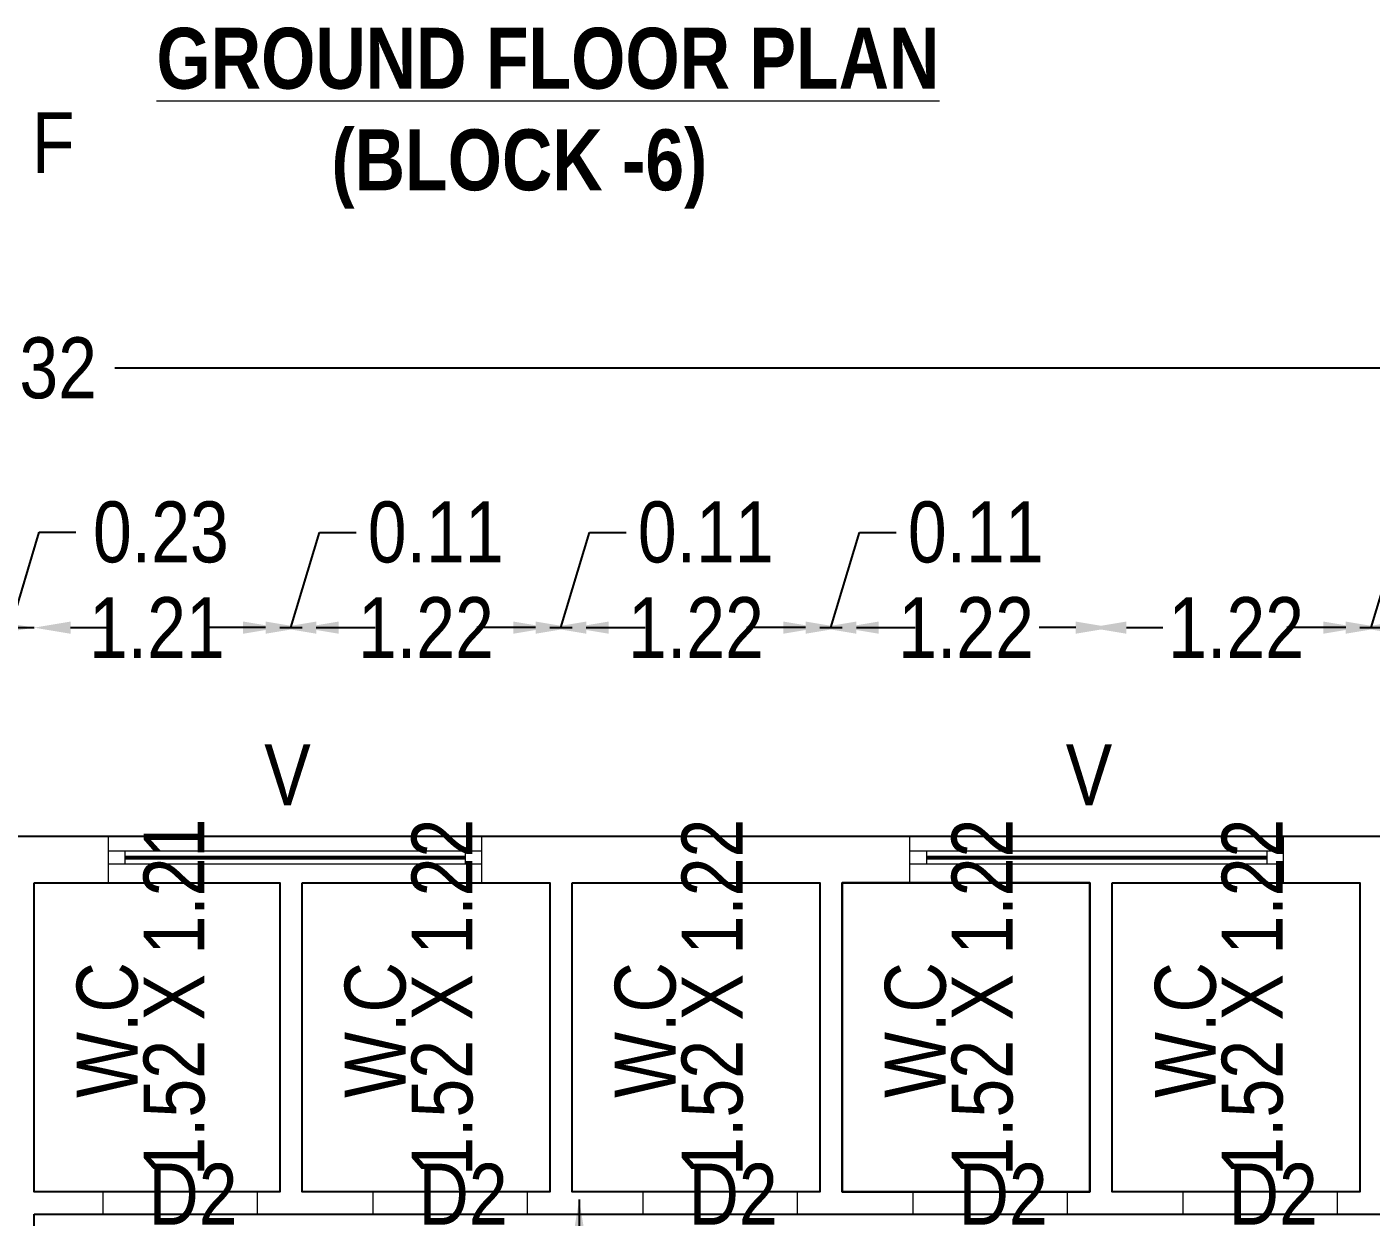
# Model space of a CAD drawing. Header units: metres. Extents: x 3750 to 6203, y 1588 to 3614.
# Drawn here: x 3809.99 to 3816.61, y 1648.98 to 1654.84 of the extents above; entities that cross this region are included whole.
import ezdxf

# ---------------------------------------------------------------- set-up
doc = ezdxf.new("R2010")
doc.units = ezdxf.units.M
for name, color, linetype in [('BLK_1_FLR_0_WATER_CLOSET', 1, 'Continuous'), ('BLK_2_FLR_0_WATER_CLOSET', 1, 'Continuous'), ('BLK_3_FLR_0_WATER_CLOSET', 1, 'Continuous'), ('BLK_5_FLR_0_BATH', 1, 'Continuous'), ('BLK_5_FLR_0_CARPET_AREA', 13, 'Continuous'), ('BLK_5_FLR_0_WATER_CLOSET', 1, 'Continuous'), ('BLK_6_FLR_0_WATER_CLOSET', 2, 'Continuous'), ('BLK_7_FLR_0_WATER_CLOSET', 233, 'Continuous')]:
    doc.layers.add(name, color=color, linetype=linetype)
doc.layers.add('BLK_5_FLR_0_ROOF_AREA', color=54, linetype='Continuous', plot=False)
doc.styles.add('Arial-Bold', font='times.ttf')
doc.styles.add('style2', font='swisscb.ttf')
doc.styles.add('style2a', font='swissc.ttf')
doc.dimstyles.get("Standard").update_dxf_attribs({"dimtxt": 0.3, "dimasz": 0.18, "dimexe": 0.18, "dimexo": 0.0625, "dimgap": 0.09, "dimtad": 0, "dimzin": 0, "dimdsep": 46, "dimtxsty": 'style2a', "dimcen": 0.09, "dimse1": 1, "dimse2": 1, "dimadec": 0, "dimazin": 0, "dimtfac": 1, "dimtofl": 0, "dimtmove": 0, "dimatfit": 3, "dimfxl": 0, "dimtolj": 1, "dimtzin": 0, "dimarcsym": 0})
doc.dimstyles.new('STY', dxfattribs={"dimscale": 0.9, "dimtxt": 0.23, "dimasz": 0.18, "dimexe": 0.15, "dimexo": 0.6, "dimgap": 0.1, "dimtad": 1, "dimtih": 1, "dimtoh": 1, "dimzin": 0, "dimdsep": 46, "dimtxsty": 'Arial-Bold', "dimblk": 'CLOSEDBLANK', "dimcen": 0.09375, "dimdle": 0.1, "dimse1": 1, "dimse2": 1, "dimadec": 0, "dimazin": 0, "dimtfac": 1, "dimtmove": 2, "dimatfit": 2, "dimfxl": 0, "dimtolj": 1, "dimtzin": 0, "dimarcsym": 0})

# ---------------------------------------------------------------- blocks, each defined once
blk = doc.blocks.new('*D250')
at = {"color": 0, "lineweight": -2, "ltscale": 10}
for p, q in [((3809.9148, 1651.8806), (3810.0555, 1652.3498)), ((3810.0555, 1652.3498), (3810.2355, 1652.3498)), ((3809.6198, 1651.8806), (3809.4398, 1651.8806)), ((3809.7998, 1651.8806), (3810.0298, 1651.8806)), ((3810.2098, 1651.8806), (3810.3898, 1651.8806))]:
    blk.add_line(p, q, dxfattribs=at)
at = {"color": 0, "ltscale": 10}
for points in [[(3809.6198, 1651.9106), (3809.6198, 1651.8506), (3809.7998, 1651.8806)], [(3810.2098, 1651.9106), (3810.2098, 1651.8506), (3810.0298, 1651.8806)]]:
    blk.add_solid(points, dxfattribs=at)
at = {"layer": 'Defpoints', "color": 0, "ltscale": 10}
for p in [(3810.0298, 1651.8806), (3809.7998, 1650.6239), (3810.0298, 1650.6239)]:
    blk.add_point(p, dxfattribs=at)
at = {"color": 0, "lineweight": 18, "ltscale": 10, "insert": (3810.6546, 1652.3498), "char_height": 0.3, "attachment_point": 5, "style": 'style2a'}
blk.add_mtext('\\A1;0.23', dxfattribs=at)
blk = doc.blocks.new('*D251')
at = {"color": 0, "lineweight": -2, "ltscale": 10}
for p, q in [((3809.8498, 1651.8806), (3809.6698, 1651.8806)), ((3811.4198, 1651.8806), (3811.5998, 1651.8806))]:
    blk.add_line(p, q, dxfattribs=at)
at = {"color": 0, "ltscale": 10}
for points in [[(3809.8498, 1651.9106), (3809.8498, 1651.8506), (3810.0298, 1651.8806)], [(3811.4198, 1651.9106), (3811.4198, 1651.8506), (3811.2398, 1651.8806)]]:
    blk.add_solid(points, dxfattribs=at)
at = {"layer": 'Defpoints', "color": 0, "ltscale": 10}
for p in [(3811.2398, 1651.8806), (3810.0298, 1650.6239), (3811.2398, 1650.6239)]:
    blk.add_point(p, dxfattribs=at)
at = {"color": 0, "lineweight": 18, "ltscale": 10, "insert": (3810.6348, 1651.8806), "char_height": 0.3, "attachment_point": 5, "style": 'style2a'}
blk.add_mtext('\\A1;1.21', dxfattribs=at)
blk = doc.blocks.new('*D252')
at = {"color": 0, "lineweight": -2, "ltscale": 10}
for p, q in [((3811.2948, 1651.8806), (3811.4355, 1652.3496)), ((3811.4355, 1652.3496), (3811.6155, 1652.3496)), ((3811.0598, 1651.8806), (3810.8798, 1651.8806)), ((3811.2398, 1651.8806), (3811.3498, 1651.8806)), ((3811.5298, 1651.8806), (3811.7098, 1651.8806))]:
    blk.add_line(p, q, dxfattribs=at)
at = {"color": 0, "ltscale": 10}
for points in [[(3811.0598, 1651.9106), (3811.0598, 1651.8506), (3811.2398, 1651.8806)], [(3811.5298, 1651.9106), (3811.5298, 1651.8506), (3811.3498, 1651.8806)]]:
    blk.add_solid(points, dxfattribs=at)
at = {"layer": 'Defpoints', "color": 0, "ltscale": 10}
for p in [(3811.3498, 1651.8806), (3811.2398, 1650.6239), (3811.3498, 1650.6239)]:
    blk.add_point(p, dxfattribs=at)
at = {"color": 0, "lineweight": 18, "ltscale": 10, "insert": (3812.0079, 1652.3496), "char_height": 0.3, "attachment_point": 5, "style": 'style2a'}
blk.add_mtext('\\A1;0.11', dxfattribs=at)
blk = doc.blocks.new('*D253')
at = {"color": 0, "lineweight": -2, "ltscale": 10}
for p, q in [((3811.1698, 1651.8806), (3810.9898, 1651.8806)), ((3812.7498, 1651.8806), (3812.9298, 1651.8806))]:
    blk.add_line(p, q, dxfattribs=at)
at = {"color": 0, "ltscale": 10}
for points in [[(3811.1698, 1651.9106), (3811.1698, 1651.8506), (3811.3498, 1651.8806)], [(3812.7498, 1651.9106), (3812.7498, 1651.8506), (3812.5698, 1651.8806)]]:
    blk.add_solid(points, dxfattribs=at)
at = {"layer": 'Defpoints', "color": 0, "ltscale": 10}
for p in [(3812.5698, 1651.8806), (3811.3498, 1650.6239), (3812.5698, 1650.6239)]:
    blk.add_point(p, dxfattribs=at)
at = {"color": 0, "lineweight": 18, "ltscale": 10, "insert": (3811.9598, 1651.8806), "char_height": 0.3, "attachment_point": 5, "style": 'style2a'}
blk.add_mtext('\\A1;1.22', dxfattribs=at)
blk = doc.blocks.new('*D254')
at = {"color": 0, "lineweight": -2, "ltscale": 10}
for p, q in [((3812.6248, 1651.8806), (3812.7655, 1652.3496)), ((3812.7655, 1652.3496), (3812.9455, 1652.3496)), ((3812.3898, 1651.8806), (3812.2098, 1651.8806)), ((3812.5698, 1651.8806), (3812.6798, 1651.8806)), ((3812.8598, 1651.8806), (3813.0398, 1651.8806))]:
    blk.add_line(p, q, dxfattribs=at)
at = {"color": 0, "ltscale": 10}
for points in [[(3812.3898, 1651.9106), (3812.3898, 1651.8506), (3812.5698, 1651.8806)], [(3812.8598, 1651.9106), (3812.8598, 1651.8506), (3812.6798, 1651.8806)]]:
    blk.add_solid(points, dxfattribs=at)
at = {"layer": 'Defpoints', "color": 0, "ltscale": 10}
for p in [(3812.6798, 1651.8806), (3812.5698, 1650.6239), (3812.6798, 1650.6239)]:
    blk.add_point(p, dxfattribs=at)
at = {"color": 0, "lineweight": 18, "ltscale": 10, "insert": (3813.3379, 1652.3496), "char_height": 0.3, "attachment_point": 5, "style": 'style2a'}
blk.add_mtext('\\A1;0.11', dxfattribs=at)
blk = doc.blocks.new('*D255')
at = {"color": 0, "lineweight": -2, "ltscale": 10}
for p, q in [((3812.4998, 1651.8806), (3812.3198, 1651.8806)), ((3814.0798, 1651.8806), (3814.2598, 1651.8806))]:
    blk.add_line(p, q, dxfattribs=at)
at = {"color": 0, "ltscale": 10}
for points in [[(3812.4998, 1651.9106), (3812.4998, 1651.8506), (3812.6798, 1651.8806)], [(3814.0798, 1651.9106), (3814.0798, 1651.8506), (3813.8998, 1651.8806)]]:
    blk.add_solid(points, dxfattribs=at)
at = {"layer": 'Defpoints', "color": 0, "ltscale": 10}
for p in [(3813.8998, 1651.8806), (3812.6798, 1650.6239), (3813.8998, 1650.6239)]:
    blk.add_point(p, dxfattribs=at)
at = {"color": 0, "lineweight": 18, "ltscale": 10, "insert": (3813.2898, 1651.8806), "char_height": 0.3, "attachment_point": 5, "style": 'style2a'}
blk.add_mtext('\\A1;1.22', dxfattribs=at)
blk = doc.blocks.new('*D256')
at = {"color": 0, "lineweight": -2, "ltscale": 10}
for p, q in [((3813.9548, 1651.8806), (3814.0955, 1652.3496)), ((3814.0955, 1652.3496), (3814.2755, 1652.3496)), ((3813.7198, 1651.8806), (3813.5398, 1651.8806)), ((3813.8998, 1651.8806), (3814.0098, 1651.8806)), ((3814.1898, 1651.8806), (3814.3698, 1651.8806))]:
    blk.add_line(p, q, dxfattribs=at)
at = {"color": 0, "ltscale": 10}
for points in [[(3813.7198, 1651.9106), (3813.7198, 1651.8506), (3813.8998, 1651.8806)], [(3814.1898, 1651.9106), (3814.1898, 1651.8506), (3814.0098, 1651.8806)]]:
    blk.add_solid(points, dxfattribs=at)
at = {"layer": 'Defpoints', "color": 0, "ltscale": 10}
for p in [(3814.0098, 1651.8806), (3813.8998, 1650.6239), (3814.0098, 1650.6239)]:
    blk.add_point(p, dxfattribs=at)
at = {"color": 0, "lineweight": 18, "ltscale": 10, "insert": (3814.6679, 1652.3496), "char_height": 0.3, "attachment_point": 5, "style": 'style2a'}
blk.add_mtext('\\A1;0.11', dxfattribs=at)
blk = doc.blocks.new('*D257')
at = {"color": 0, "lineweight": -2, "ltscale": 10}
for p, q in [((3813.8298, 1651.8806), (3813.6498, 1651.8806)), ((3815.4098, 1651.8806), (3815.5898, 1651.8806))]:
    blk.add_line(p, q, dxfattribs=at)
at = {"color": 0, "ltscale": 10}
for points in [[(3813.8298, 1651.9106), (3813.8298, 1651.8506), (3814.0098, 1651.8806)], [(3815.4098, 1651.9106), (3815.4098, 1651.8506), (3815.2298, 1651.8806)]]:
    blk.add_solid(points, dxfattribs=at)
at = {"layer": 'Defpoints', "color": 0, "ltscale": 10}
for p in [(3815.2298, 1651.8806), (3814.0098, 1650.6239), (3815.2298, 1650.6239)]:
    blk.add_point(p, dxfattribs=at)
at = {"color": 0, "lineweight": 18, "ltscale": 10, "insert": (3814.6198, 1651.8806), "char_height": 0.3, "attachment_point": 5, "style": 'style2a'}
blk.add_mtext('\\A1;1.22', dxfattribs=at)
blk = doc.blocks.new('*D258')
at = {"color": 0, "lineweight": -2, "ltscale": 10}
for p, q in [((3815.1598, 1651.8806), (3814.9798, 1651.8806)), ((3816.7398, 1651.8806), (3816.9198, 1651.8806))]:
    blk.add_line(p, q, dxfattribs=at)
at = {"color": 0, "ltscale": 10}
for points in [[(3815.1598, 1651.9106), (3815.1598, 1651.8506), (3815.3398, 1651.8806)], [(3816.7398, 1651.9106), (3816.7398, 1651.8506), (3816.5598, 1651.8806)]]:
    blk.add_solid(points, dxfattribs=at)
at = {"layer": 'Defpoints', "color": 0, "ltscale": 10}
for p in [(3815.3398, 1651.8806), (3815.3398, 1650.6239), (3816.5598, 1650.6239)]:
    blk.add_point(p, dxfattribs=at)
at = {"color": 0, "lineweight": 18, "ltscale": 10, "insert": (3815.9498, 1651.8806), "char_height": 0.3, "attachment_point": 5, "style": 'style2a'}
blk.add_mtext('\\A1;1.22', dxfattribs=at)
blk = doc.blocks.new('*D259')
at = {"color": 0, "lineweight": -2, "ltscale": 10}
for p, q in [((3815.1598, 1651.8806), (3814.9798, 1651.8806)), ((3816.7398, 1651.8806), (3816.9198, 1651.8806))]:
    blk.add_line(p, q, dxfattribs=at)
at = {"color": 0, "ltscale": 10}
for points in [[(3815.1598, 1651.9106), (3815.1598, 1651.8506), (3815.3398, 1651.8806)], [(3816.7398, 1651.9106), (3816.7398, 1651.8506), (3816.5598, 1651.8806)]]:
    blk.add_solid(points, dxfattribs=at)
at = {"layer": 'Defpoints', "color": 0, "ltscale": 10}
for p in [(3816.5598, 1651.8806), (3815.3398, 1650.6239), (3816.5598, 1650.6239)]:
    blk.add_point(p, dxfattribs=at)
at = {"color": 0, "lineweight": 18, "ltscale": 10, "insert": (3815.9498, 1651.8806), "char_height": 0.3, "attachment_point": 5, "style": 'style2a'}
blk.add_mtext('\\A1;1.22', dxfattribs=at)
blk = doc.blocks.new('*D260')
at = {"color": 0, "lineweight": -2, "ltscale": 10}
for p, q in [((3816.6148, 1651.8806), (3816.7555, 1652.3496)), ((3816.7555, 1652.3496), (3816.9355, 1652.3496)), ((3816.3798, 1651.8806), (3816.1998, 1651.8806)), ((3816.5598, 1651.8806), (3816.6698, 1651.8806)), ((3816.8498, 1651.8806), (3817.0298, 1651.8806))]:
    blk.add_line(p, q, dxfattribs=at)
at = {"color": 0, "ltscale": 10}
for points in [[(3816.3798, 1651.9106), (3816.3798, 1651.8506), (3816.5598, 1651.8806)], [(3816.8498, 1651.9106), (3816.8498, 1651.8506), (3816.6698, 1651.8806)]]:
    blk.add_solid(points, dxfattribs=at)
at = {"layer": 'Defpoints', "color": 0, "ltscale": 10}
for p in [(3816.6698, 1651.8806), (3816.5598, 1650.6239), (3816.6698, 1650.6239)]:
    blk.add_point(p, dxfattribs=at)
at = {"color": 0, "lineweight": 18, "ltscale": 10, "insert": (3817.3279, 1652.3496), "char_height": 0.3, "attachment_point": 5, "style": 'style2a'}
blk.add_mtext('\\A1;0.11', dxfattribs=at)
blk = doc.blocks.new('*D261')
at = {"color": 0, "lineweight": -2, "ltscale": 10}
for p, q in [((3816.4898, 1651.8806), (3816.3098, 1651.8806)), ((3818.0698, 1651.8806), (3818.2498, 1651.8806))]:
    blk.add_line(p, q, dxfattribs=at)
at = {"color": 0, "ltscale": 10}
for points in [[(3816.4898, 1651.9106), (3816.4898, 1651.8506), (3816.6698, 1651.8806)], [(3818.0698, 1651.9106), (3818.0698, 1651.8506), (3817.8898, 1651.8806)]]:
    blk.add_solid(points, dxfattribs=at)
at = {"layer": 'Defpoints', "color": 0, "ltscale": 10}
for p in [(3817.8898, 1651.8806), (3816.6698, 1650.6239), (3817.8898, 1650.6239)]:
    blk.add_point(p, dxfattribs=at)
at = {"color": 0, "lineweight": 18, "ltscale": 10, "insert": (3817.2798, 1651.8806), "char_height": 0.3, "attachment_point": 5, "style": 'style2a'}
blk.add_mtext('\\A1;1.22', dxfattribs=at)
blk = doc.blocks.new('*D267')
at = {"color": 0, "lineweight": -2, "ltscale": 10}
for p, q in [((3798.4312, 1653.1575), (3809.3918, 1653.1575)), ((3821.3884, 1653.1575), (3810.4278, 1653.1575))]:
    blk.add_line(p, q, dxfattribs=at)
at = {"color": 0, "ltscale": 10}
for points in [[(3798.4312, 1653.1875), (3798.4312, 1653.1275), (3798.2512, 1653.1575)], [(3821.3884, 1653.1875), (3821.3884, 1653.1275), (3821.5684, 1653.1575)]]:
    blk.add_solid(points, dxfattribs=at)
at = {"layer": 'Defpoints', "color": 0, "ltscale": 10}
for p in [(3798.2512, 1653.1575), (3798.2512, 1650.8539), (3821.5684, 1650.8539)]:
    blk.add_point(p, dxfattribs=at)
at = {"color": 0, "lineweight": 18, "ltscale": 10, "insert": (3809.9098, 1653.1575), "char_height": 0.3, "attachment_point": 5, "style": 'style2a'}
blk.add_mtext('\\A1;23.32', dxfattribs=at)
blk = doc.blocks.new('_ClosedBlank')
at = {"color": 0, "linetype": 'ByBlock', "lineweight": -2}
for p, q in [((-1, 0.167), (0, 0)), ((-1, 0.167), (-1, -0.167)), ((0, 0), (-1, -0.167))]:
    blk.add_line(p, q, dxfattribs=at)

msp = doc.modelspace()

# ---------------------------------------------------------------- linework, layer by layer
at = {"linetype": 'Continuous', "lineweight": 18}
for p, q in [((3798.2512, 1650.8539), (3821.5684, 1650.8539)), ((3810.0298, 1650.6239), (3811.2398, 1650.6239)), ((3810.0298, 1650.6239), (3810.0298, 1649.1039)), ((3811.2398, 1649.1039), (3811.2398, 1650.6239)), ((3811.3498, 1650.6239), (3812.5698, 1650.6239)), ((3811.3498, 1649.1039), (3811.3498, 1650.6239)), ((3812.5698, 1649.1039), (3812.5698, 1650.6239)), ((3812.6798, 1650.6239), (3813.8998, 1650.6239)), ((3812.6798, 1649.1039), (3812.6798, 1650.6239)), ((3813.8998, 1649.1039), (3813.8998, 1650.6239)), ((3814.0098, 1650.6239), (3815.2298, 1650.6239)), ((3814.0098, 1649.1039), (3814.0098, 1650.6239)), ((3815.2298, 1649.1039), (3815.2298, 1650.6239)), ((3815.3398, 1650.6239), (3816.5598, 1650.6239)), ((3815.3398, 1649.1039), (3815.3398, 1650.6239)), ((3816.5598, 1649.1039), (3816.5598, 1650.6239)), ((3810.0298, 1649.1039), (3810.3698, 1649.1039)), ((3810.3698, 1648.9939), (3810.3698, 1649.1039)), ((3811.1298, 1648.9939), (3811.1298, 1649.1039)), ((3811.1298, 1649.1039), (3811.2398, 1649.1039)), ((3811.3498, 1649.1039), (3811.6998, 1649.1039)), ((3811.6998, 1648.9939), (3811.6998, 1649.1039)), ((3812.4598, 1649.1039), (3812.5698, 1649.1039)), ((3812.4598, 1648.9939), (3812.4598, 1649.1039)), ((3812.6798, 1649.1039), (3813.0298, 1649.1039)), ((3813.0298, 1648.9939), (3813.0298, 1649.1039)), ((3813.7898, 1649.1039), (3813.8998, 1649.1039)), ((3813.7898, 1648.9939), (3813.7898, 1649.1039)), ((3814.0098, 1649.1039), (3814.3598, 1649.1039)), ((3814.3598, 1648.9939), (3814.3598, 1649.1039)), ((3815.1198, 1649.1039), (3815.2298, 1649.1039)), ((3815.1198, 1648.9939), (3815.1198, 1649.1039)), ((3815.3398, 1649.1039), (3815.6898, 1649.1039)), ((3815.6898, 1648.9939), (3815.6898, 1649.1039)), ((3816.4498, 1649.1039), (3816.5598, 1649.1039)), ((3816.4498, 1648.9939), (3816.4498, 1649.1039)), ((3810.0298, 1648.9939), (3810.0298, 1646.9691)), ((3810.0298, 1648.9939), (3810.3698, 1648.9939)), ((3811.1298, 1648.9939), (3811.6998, 1648.9939)), ((3812.4598, 1648.9939), (3813.0298, 1648.9939)), ((3813.7898, 1648.9939), (3814.3598, 1648.9939)), ((3815.1198, 1648.9939), (3815.6898, 1648.9939)), ((3816.4498, 1648.9939), (3817.0198, 1648.9939))]:
    msp.add_line(p, q, dxfattribs=at)
at = {"lineweight": 18}
for p, q in [((3810.396, 1650.6239), (3810.396, 1650.8525)), ((3812.2352, 1650.6239), (3812.2352, 1650.8525)), ((3814.3433, 1650.6239), (3814.3433, 1650.8525)), ((3816.1825, 1650.6239), (3816.1825, 1650.8525)), ((3812.2352, 1650.78), (3810.396, 1650.78)), ((3810.4772, 1650.78), (3810.4772, 1650.716)), ((3812.1539, 1650.78), (3812.1539, 1650.716)), ((3816.1825, 1650.78), (3814.3433, 1650.78)), ((3814.4245, 1650.78), (3814.4245, 1650.716)), ((3816.1013, 1650.78), (3816.1013, 1650.716)), ((3812.2352, 1650.716), (3810.396, 1650.716)), ((3816.1825, 1650.716), (3814.3433, 1650.716))]:
    msp.add_line(p, q, dxfattribs=at)
at = {"lineweight": 18, "const_width": 0.0191}
for points in [[(3812.1539, 1650.748), (3810.4772, 1650.748)], [(3816.1013, 1650.748), (3814.4245, 1650.748)]]:
    msp.add_lwpolyline(points, dxfattribs=at)
at = {"layer": 'BLK_1_FLR_0_WATER_CLOSET', "color": 2}
for points in [[(3810.0298, 1650.6239), (3811.2398, 1650.6239), (3811.2398, 1649.1039), (3810.0298, 1649.1039)], [(3811.3498, 1650.6239), (3812.5698, 1650.6239), (3812.5698, 1649.1039), (3811.3498, 1649.1039)], [(3812.6798, 1650.6239), (3813.8998, 1650.6239), (3813.8998, 1649.1039), (3812.6798, 1649.1039)], [(3814.0098, 1649.1039), (3815.2298, 1649.1039), (3815.2298, 1650.6239), (3814.0098, 1650.6239)], [(3815.3398, 1650.6239), (3816.5598, 1650.6239), (3816.5598, 1649.1039), (3815.3398, 1649.1039)]]:
    msp.add_lwpolyline(points, close=True, dxfattribs=at)
at = {"layer": 'BLK_2_FLR_0_WATER_CLOSET', "color": 2}
for points in [[(3810.0298, 1650.6239), (3811.2398, 1650.6239), (3811.2398, 1649.1039), (3810.0298, 1649.1039)], [(3811.3498, 1650.6239), (3812.5698, 1650.6239), (3812.5698, 1649.1039), (3811.3498, 1649.1039)], [(3812.6798, 1650.6239), (3813.8998, 1650.6239), (3813.8998, 1649.1039), (3812.6798, 1649.1039)], [(3814.0098, 1649.1039), (3815.2298, 1649.1039), (3815.2298, 1650.6239), (3814.0098, 1650.6239)], [(3815.3398, 1650.6239), (3816.5598, 1650.6239), (3816.5598, 1649.1039), (3815.3398, 1649.1039)]]:
    msp.add_lwpolyline(points, close=True, dxfattribs=at)
at = {"layer": 'BLK_3_FLR_0_WATER_CLOSET', "color": 2}
for points in [[(3810.0298, 1650.6239), (3811.2398, 1650.6239), (3811.2398, 1649.1039), (3810.0298, 1649.1039)], [(3811.3498, 1650.6239), (3812.5698, 1650.6239), (3812.5698, 1649.1039), (3811.3498, 1649.1039)], [(3812.6798, 1650.6239), (3813.8998, 1650.6239), (3813.8998, 1649.1039), (3812.6798, 1649.1039)], [(3814.0098, 1649.1039), (3815.2298, 1649.1039), (3815.2298, 1650.6239), (3814.0098, 1650.6239)], [(3815.3398, 1650.6239), (3816.5598, 1650.6239), (3816.5598, 1649.1039), (3815.3398, 1649.1039)]]:
    msp.add_lwpolyline(points, close=True, dxfattribs=at)
at = {"layer": 'BLK_5_FLR_0_BATH', "color": 2}
for points in [[(3810.0298, 1650.6239), (3811.2398, 1650.6239), (3811.2398, 1649.1039), (3810.0298, 1649.1039)], [(3811.3498, 1650.6239), (3812.5698, 1650.6239), (3812.5698, 1649.1039), (3811.3498, 1649.1039)]]:
    msp.add_lwpolyline(points, close=True, dxfattribs=at)
at = {"layer": 'BLK_5_FLR_0_CARPET_AREA', "ltscale": 0.01}
for points in [[(3810.0298, 1650.6239), (3811.2398, 1650.6239), (3811.2398, 1649.1039), (3810.0298, 1649.1039)], [(3811.3498, 1650.6239), (3812.5698, 1650.6239), (3812.5698, 1649.1039), (3811.3498, 1649.1039)], [(3812.6798, 1650.6239), (3813.8998, 1650.6239), (3813.8998, 1649.1039), (3812.6798, 1649.1039)], [(3814.0098, 1650.6239), (3815.2298, 1650.6239), (3815.2298, 1649.1039), (3814.0098, 1649.1039)], [(3815.3398, 1650.6239), (3816.5598, 1650.6239), (3816.5598, 1649.1039), (3815.3398, 1649.1039)], [(3810.0298, 1648.9939), (3819.2198, 1648.9939), (3819.2198, 1648.7639), (3821.3384, 1648.7639), (3821.3384, 1646.9691), (3810.0298, 1646.9691)]]:
    msp.add_lwpolyline(points, close=True, dxfattribs=at)
at = {"layer": 'BLK_5_FLR_0_ROOF_AREA', "color": 54, "ltscale": 0.01}
msp.add_lwpolyline([(3798.2512, 1650.8539), (3821.5684, 1650.8539), (3821.5684, 1646.7391), (3798.2512, 1646.7391)], close=True, dxfattribs=at)
at = {"layer": 'BLK_5_FLR_0_WATER_CLOSET', "color": 2}
for points in [[(3812.6798, 1650.6239), (3813.8998, 1650.6239), (3813.8998, 1649.1039), (3812.6798, 1649.1039)], [(3814.0098, 1649.1039), (3815.2298, 1649.1039), (3815.2298, 1650.6239), (3814.0098, 1650.6239)], [(3815.3398, 1650.6239), (3816.5598, 1650.6239), (3816.5598, 1649.1039), (3815.3398, 1649.1039)]]:
    msp.add_lwpolyline(points, close=True, dxfattribs=at)
at = {"layer": 'BLK_6_FLR_0_WATER_CLOSET', "color": 2}
for points in [[(3810.0298, 1650.6239), (3811.2398, 1650.6239), (3811.2398, 1649.1039), (3810.0298, 1649.1039)], [(3811.3498, 1650.6239), (3812.5698, 1650.6239), (3812.5698, 1649.1039), (3811.3498, 1649.1039)], [(3812.6798, 1650.6239), (3813.8998, 1650.6239), (3813.8998, 1649.1039), (3812.6798, 1649.1039)], [(3814.0098, 1649.1039), (3815.2298, 1649.1039), (3815.2298, 1650.6239), (3814.0098, 1650.6239)], [(3815.3398, 1650.6239), (3816.5598, 1650.6239), (3816.5598, 1649.1039), (3815.3398, 1649.1039)]]:
    msp.add_lwpolyline(points, close=True, dxfattribs=at)
at = {"layer": 'BLK_7_FLR_0_WATER_CLOSET', "color": 2}
for points in [[(3810.0298, 1650.6239), (3811.2398, 1650.6239), (3811.2398, 1649.1039), (3810.0298, 1649.1039)], [(3811.3498, 1650.6239), (3812.5698, 1650.6239), (3812.5698, 1649.1039), (3811.3498, 1649.1039)], [(3812.6798, 1650.6239), (3813.8998, 1650.6239), (3813.8998, 1649.1039), (3812.6798, 1649.1039)], [(3814.0098, 1649.1039), (3815.2298, 1649.1039), (3815.2298, 1650.6239), (3814.0098, 1650.6239)], [(3815.3398, 1650.6239), (3816.5598, 1650.6239), (3816.5598, 1649.1039), (3815.3398, 1649.1039)]]:
    msp.add_lwpolyline(points, close=True, dxfattribs=at)

# ---------------------------------------------------------------- texts
at = {"lineweight": 18, "style": 'style2a'}
for s, p in [('F', (3810.0192, 1654.118)), ('V', (3811.1635, 1651.0066)), ('V', (3815.1108, 1651.0066)), ('D2', (3810.5933, 1648.9416)), ('D2', (3811.9233, 1648.9416)), ('D2', (3813.2533, 1648.9416)), ('D2', (3814.5833, 1648.9416)), ('D2', (3815.9133, 1648.9416))]:
    msp.add_text(s, height=0.3, dxfattribs=at).set_placement(p)
for s, p in [('1.52 X 1.21', (3810.869, 1649.1821)), ('1.52 X 1.22', (3812.189, 1649.1821)), ('1.52 X 1.22', (3813.519, 1649.1821)), ('1.52 X 1.22', (3814.849, 1649.1821)), ('1.52 X 1.22', (3816.179, 1649.1821)), ('W.C', (3810.5397, 1649.566)), ('W.C', (3811.8597, 1649.566)), ('W.C', (3813.1897, 1649.566)), ('W.C', (3814.5197, 1649.566)), ('W.C', (3815.8497, 1649.566))]:
    msp.add_text(s, height=0.3, rotation=90, dxfattribs=at).set_placement(p)
at = {"lineweight": 18, "insert": (3809.0745, 1654.8334), "char_height": 0.3, "width": 6.773665, "attachment_point": 1, "style": 'style2'}
msp.add_mtext('\\A1;{\\W8.15356;\\L  \\W1;GROUND FLOOR PLAN\\P\\W8.44221;\\l   }(BLOCK -6)', dxfattribs=at)

# ---------------------------------------------------------------- dimensions: what is measured, and where the dimension line sits
at = {"lineweight": 18, "ltscale": 10}
for base, p1, p2, picture, middle in [((3798.2512, 1653.1575), (3821.5684, 1650.8539), (3798.2512, 1650.8539), '*D267', (3809.9098, 1653.1575)), ((3810.0298, 1651.8806), (3809.7998, 1650.6239), (3810.0298, 1650.6239), '*D250', (3810.3255, 1652.3498)), ((3811.3498, 1651.8806), (3811.2398, 1650.6239), (3811.3498, 1650.6239), '*D252', (3811.7055, 1652.3496)), ((3812.6798, 1651.8806), (3812.5698, 1650.6239), (3812.6798, 1650.6239), '*D254', (3813.0355, 1652.3496)), ((3814.0098, 1651.8806), (3813.8998, 1650.6239), (3814.0098, 1650.6239), '*D256', (3814.3655, 1652.3496)), ((3816.6698, 1651.8806), (3816.5598, 1650.6239), (3816.6698, 1650.6239), '*D260', (3817.0255, 1652.3496)), ((3811.2398, 1651.8806), (3810.0298, 1650.6239), (3811.2398, 1650.6239), '*D251', (3810.6348, 1651.8806)), ((3812.5698, 1651.8806), (3811.3498, 1650.6239), (3812.5698, 1650.6239), '*D253', (3811.9598, 1651.8806)), ((3813.8998, 1651.8806), (3812.6798, 1650.6239), (3813.8998, 1650.6239), '*D255', (3813.2898, 1651.8806)), ((3815.2298, 1651.8806), (3814.0098, 1650.6239), (3815.2298, 1650.6239), '*D257', (3814.6198, 1651.8806)), ((3815.3398, 1651.8806), (3816.5598, 1650.6239), (3815.3398, 1650.6239), '*D258', (3815.9498, 1651.8806)), ((3816.5598, 1651.8806), (3815.3398, 1650.6239), (3816.5598, 1650.6239), '*D259', (3815.9498, 1651.8806)), ((3817.8898, 1651.8806), (3816.6698, 1650.6239), (3817.8898, 1650.6239), '*D261', (3817.2798, 1651.8806))]:
    dim = msp.add_linear_dim(base=base, p1=p1, p2=p2, dimstyle='Standard', override={"dimtmove": 1}, dxfattribs=at)
    dim.commit()
    dim.dimension.update_dxf_attribs({"geometry": picture, "text_midpoint": middle})

# ---------------------------------------------------------------- leaders
at = {"linetype": 'Continuous', "lineweight": 18}
msp.add_leader([(3812.7145, 1649.0653), (3812.7145, 1648.2833), (3813.938, 1648.2833)], dimstyle='STY', override={"dimasz": 0.4, "dimgap": 0.1, "dimtad": 0, "dimfxl": 3, "dimfxlon": 1, "dimtfill": 1, "dimtfillclr": 256, "dimarcsym": 1}, dxfattribs=at)

doc.saveas('drawing.dxf')
